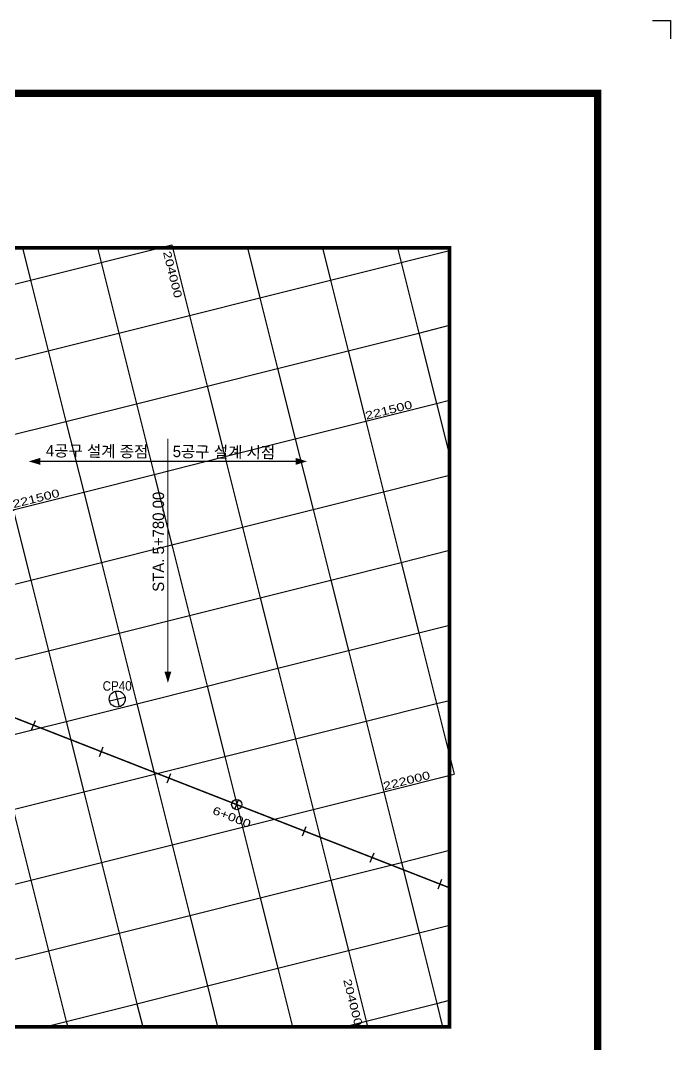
# Model space of a CAD drawing. Header units: millimetres. Extents: x 0 to 1450, y 0 to 594.
# Drawn here: x 1271.3 to 1450, y 312.5 to 594 of the extents above; entities that cross this region are included whole.
import ezdxf
from ezdxf.enums import TextEntityAlignment as Align

# ---------------------------------------------------------------- set-up
doc = ezdxf.new("R2010")
doc.units = ezdxf.units.MM
doc.header["$LTSCALE"] = 10
for name, color, linetype in [('CA-ALGN-CNTL', 2, 'Continuous'), ('CA-ALGN-IPLN', 1, 'Continuous'), ('CA-ALGN-STSM', 2, 'Continuous'), ('CA-ALGN-TEXT', 3, 'Continuous'), ('CV-GRID-BORD', 4, 'Continuous'), ('CV-GRID-LINE', 1, 'Continuous'), ('CV-GRID-TEXT', 4, 'Continuous'), ('CX-BORD', 3, 'Continuous'), ('CX-BORD-LIN1', 4, 'Continuous'), ('CX-BORD-LIN2', 3, 'Continuous'), ('CX-BORD-TEX2', 7, 'Continuous'), ('CX-BORD-TEX3', 6, 'Continuous'), ('CX-MISC', 2, 'Continuous'), ('CZ-LIN1', 7, 'Continuous'), ('CZ-TEX1', 6, 'Continuous')]:
    doc.layers.add(name, color=color, linetype=linetype)
doc.styles.add('GHG1', font='Dotum.ttf')
doc.styles.add('RP2', font='Dotum.ttf')
doc.styles.add('TB_TEXT', font='Dotum.ttf')
doc.styles.add('TB_WBTXT', font='Dotum.ttf')
doc.styles.add('TB_WMTXT', font='Dotum.ttf')

# ---------------------------------------------------------------- blocks, each defined once
blk = doc.blocks.new('CXBLKA1-KHCA-부산~울산409_K2H(가1450)')
at = {"layer": 'CX-BORD-LIN1', "const_width": 2}
blk.add_lwpolyline([(1430, 20), (25, 20), (25, 574), (1430, 574)], close=True, dxfattribs=at)
at = {"layer": 'CX-MISC'}
blk.add_line((1445, 594), (1450, 594), dxfattribs=at)
blk.add_lwpolyline([(1445, 594), (1450, 594), (1450, 589)], dxfattribs=at)
at = {"layer": 'CX-BORD-LIN1', "style": 'TB_TEXT'}
for tag, height, p in [('TR_RNUM4', 3, (310.11, 46.64)), ('TR_RDAT4', 3.5, (342.5, 47)), ('TR_DGN4', 3.5, (1093.12, 47)), ('TR_CHK4', 3.5, (1133.12, 47)), ('TR_APP4', 3.5, (1173.12, 47)), ('TR_RDAT3', 3.5, (342.5, 41)), ('TR_DGN3', 3.5, (1093.12, 41)), ('TR_CHK3', 3.5, (1133.12, 41)), ('TR_APP3', 3.5, (1173.12, 41)), ('TR_RNUM3', 3, (310.11, 40.64)), ('TR_RDAT2', 3.5, (342.5, 35)), ('TR_DGN2', 3.5, (1093.12, 35)), ('TR_CHK2', 3.5, (1133.12, 35)), ('TR_APP2', 3.5, (1173.12, 35)), ('TR_RNUM2', 3, (310.11, 34.64)), ('TR_RNUM1', 3, (310.11, 28.64)), ('TR_RDAT1', 3.5, (342.5, 29)), ('TR_DGN1', 3.5, (1093.12, 29)), ('TR_CHK1', 3.5, (1133.12, 29)), ('TR_APP1', 3.5, (1173.12, 29))]:
    blk.add_attdef(tag, text='', height=height, dxfattribs=at).set_placement(p, align=Align.MIDDLE_CENTER)
for tag, p in [('TR_RCON4', (367.3, 47)), ('TR_RCON3', (367.3, 41)), ('TR_RCON2', (367.3, 35)), ('TR_RCON1', (367.3, 29))]:
    blk.add_attdef(tag, text='', height=3.5, dxfattribs=at).set_placement(p, align=Align.MIDDLE_LEFT)
at = {"layer": 'CX-BORD-LIN2', "style": 'TB_TEXT'}
blk.add_attdef('TD_VERSION', text='', height=3, rotation=90, dxfattribs=at).set_placement((1434.5, 68.01), align=Align.MIDDLE_CENTER)
at = {"layer": 'CX-BORD-TEX2', "style": 'TB_WMTXT'}
for tag, height, p in [('TB_CNAME', 5, (40.34, 551.83)), ('TB_CSCOP', 4, (41.63, 543.83))]:
    blk.add_attdef(tag, text='', height=height, dxfattribs=at).set_placement(p, align=Align.BOTTOM_LEFT)
at = {"layer": 'CX-BORD-TEX2', "style": 'TB_WBTXT'}
for tag, height, p in [('TB_MTITIL', 10, (727.5, 553.33)), ('TB_STITL', 7, (727.5, 538.33))]:
    blk.add_attdef(tag, text='', height=height, dxfattribs=at).set_placement(p, align=Align.MIDDLE_CENTER)
at = {"layer": 'CX-BORD-TEX3', "style": 'TB_TEXT'}
for tag, height, p in [('TD_DCOMP', 4.5, (242.5, 45)), ('TD_CSECT', 4.5, (1245, 45)), ('TD_DNAME_TOP', 4.5, (1389, 45)), ('TD_DNAME_MAIN', 4.5, (1389, 39.01)), ('TD_CCOMP', 4.5, (242.5, 35)), ('TD_HSCAL', 4.5, (1260.7, 35.24)), ('TD_VSCAL', 4.5, (1289.78, 35.24)), ('TD_DNAME_BOT', 3, (1389, 33.65)), ('TD_CNAME', 4.5, (90, 25.75)), ('TD_FIELD', 4.5, (207.5, 25.53)), ('TD_CSTEP', 4.5, (278.24, 25.53)), ('TD_DWGCODE', 4.5, (1275, 25.39)), ('TD_DWGNO', 4.5, (1389, 25.39))]:
    blk.add_attdef(tag, text='', height=height, dxfattribs=at).set_placement(p, align=Align.MIDDLE_CENTER)
at = {"layer": 'CX-BORD-TEX3', "style": 'TB_TEXT', "width": 0.9}
blk.add_attdef('TD_CDIST', text='', height=4, dxfattribs=at).set_placement((1290, 45), align=Align.MIDDLE_CENTER)

msp = doc.modelspace()

# ---------------------------------------------------------------- linework, layer by layer
at = {"layer": 'CA-ALGN-CNTL', "const_width": 0.4}
msp.add_lwpolyline([(1269.82, 402.24), (1271.1, 401.74), (1274.83, 400.28), (1278.55, 398.83), (1280.6, 398.03), (1281.25, 397.77), (1282.28, 397.37), (1282.56, 397.26), (1283.58, 396.86), (1286, 395.92), (1289.73, 394.46), (1293.45, 393), (1297.18, 391.55), (1300.91, 390.09), (1304.63, 388.63), (1308.36, 387.18), (1312.08, 385.72), (1315.81, 384.27), (1319.53, 382.81), (1323.26, 381.35), (1326.98, 379.9), (1330.71, 378.44), (1334.43, 376.98), (1338.16, 375.53), (1341.89, 374.07), (1345.61, 372.61), (1349.34, 371.16), (1353.06, 369.7), (1356.79, 368.25), (1360.51, 366.79), (1364.24, 365.33), (1367.96, 363.88), (1371.69, 362.42), (1375.41, 360.96), (1379.14, 359.51), (1382.87, 358.05), (1386.59, 356.59), (1389.19, 355.58)], dxfattribs=at)
at = {"layer": 'CA-ALGN-IPLN'}
msp.add_lwpolyline([(1114.03, 463.14), (1389.19, 355.58)], dxfattribs=at)
at = {"layer": 'CA-ALGN-STSM', "linetype": 'Continuous'}
for p, q in [((1297.33, 409.6), (1298.4, 405.33)), ((1295.73, 406.93), (1300, 408)), ((1274.32, 398.98), (1275.34, 401.59)), ((1292.94, 391.7), (1293.96, 394.31)), ((1311.57, 384.42), (1312.59, 387.03)), ((1330.2, 377.14), (1331.22, 379.74)), ((1330.2, 377.14), (1331.22, 379.74)), ((1348.83, 369.85), (1349.85, 372.46)), ((1367.45, 362.57), (1368.47, 365.18)), ((1386.08, 355.29), (1387.1, 357.9))]:
    msp.add_line(p, q, dxfattribs=at)
for centre, radius in [((1297.86, 407.46), 2.2), ((1330.71, 378.44), 1.4)]:
    msp.add_circle(centre, radius, dxfattribs=at)
at = {"layer": 'CV-GRID-BORD', "const_width": 1}
msp.add_lwpolyline([(1118.61, 317.36), (1389.19, 317.36), (1389.19, 531.46), (59.12, 531.46), (59.12, 317.36), (451.35, 317.36), (451.35, 394.08), (1118.61, 394.08), (1118.61, 317.36)], dxfattribs=at)
at = {"layer": 'CV-GRID-LINE', "linetype": 'Continuous'}
for p, q in [((1293.44, 527.43), (1312.84, 532.3)), ((1312.84, 532.3), (1317.7, 512.9)), ((1271.81, 531.46), (1274.04, 522.57)), ((1292.43, 531.46), (1293.44, 527.43)), ((1333.67, 531.46), (1337.1, 517.76)), ((1354.29, 531.46), (1356.5, 522.62)), ((1374.9, 531.46), (1375.9, 527.48)), ((1375.9, 527.48), (1389.19, 530.81)), ((1274.04, 522.57), (1293.44, 527.43)), ((1293.44, 527.43), (1298.3, 508.03)), ((1356.5, 522.62), (1375.9, 527.48)), ((1375.9, 527.48), (1380.76, 508.08)), ((1254.64, 517.71), (1274.04, 522.57)), ((1274.04, 522.57), (1278.9, 503.17)), ((1337.1, 517.76), (1356.5, 522.62)), ((1356.5, 522.62), (1361.36, 503.22)), ((1317.7, 512.9), (1337.1, 517.76)), ((1337.1, 517.76), (1341.96, 498.36)), ((1298.3, 508.03), (1317.7, 512.9)), ((1317.7, 512.9), (1322.56, 493.5)), ((1380.76, 508.08), (1389.19, 510.2)), ((1278.9, 503.17), (1298.3, 508.03)), ((1298.3, 508.03), (1303.16, 488.63)), ((1361.36, 503.22), (1380.76, 508.08)), ((1380.76, 508.08), (1385.62, 488.68)), ((1259.5, 498.31), (1278.9, 503.17)), ((1278.9, 503.17), (1283.76, 483.77)), ((1341.96, 498.36), (1361.36, 503.22)), ((1361.36, 503.22), (1366.22, 483.82)), ((1322.56, 493.5), (1341.96, 498.36)), ((1341.96, 498.36), (1346.82, 478.96)), ((1303.16, 488.63), (1322.56, 493.5)), ((1322.56, 493.5), (1327.43, 474.1)), ((1283.76, 483.77), (1303.16, 488.63)), ((1303.16, 488.63), (1308.03, 469.23)), ((1366.22, 483.82), (1385.62, 488.68)), ((1385.62, 488.68), (1389.19, 489.58)), ((1385.62, 488.68), (1389.19, 474.48)), ((1264.36, 478.91), (1283.76, 483.77)), ((1283.76, 483.77), (1288.63, 464.37)), ((1346.82, 478.96), (1366.22, 483.82)), ((1366.22, 483.82), (1371.09, 464.42)), ((1327.43, 474.1), (1346.82, 478.96)), ((1346.82, 478.96), (1351.69, 459.56)), ((1308.03, 469.23), (1327.43, 474.1)), ((1327.43, 474.1), (1332.29, 454.7)), ((1288.63, 464.37), (1308.03, 469.23)), ((1308.03, 469.23), (1312.89, 449.84)), ((1371.09, 464.42), (1389.19, 468.96)), ((1269.23, 459.51), (1288.63, 464.37)), ((1288.63, 464.37), (1293.49, 444.97)), ((1351.69, 459.56), (1371.09, 464.42)), ((1371.09, 464.42), (1375.95, 445.02)), ((1269.23, 459.51), (1274.09, 440.11)), ((1332.29, 454.7), (1351.69, 459.56)), ((1351.69, 459.56), (1356.55, 440.16)), ((1312.89, 449.84), (1332.29, 454.7)), ((1332.29, 454.7), (1337.15, 435.3)), ((1293.49, 444.97), (1312.89, 449.84)), ((1312.89, 449.84), (1317.75, 430.44)), ((1375.95, 445.02), (1389.19, 448.34)), ((1274.09, 440.11), (1293.49, 444.97)), ((1293.49, 444.97), (1298.35, 425.57)), ((1356.55, 440.16), (1375.95, 445.02)), ((1375.95, 445.02), (1380.81, 425.62)), ((1254.69, 435.25), (1274.09, 440.11)), ((1274.09, 440.11), (1278.95, 420.71)), ((1337.15, 435.3), (1356.55, 440.16)), ((1356.55, 440.16), (1361.41, 420.76)), ((1317.75, 430.44), (1337.15, 435.3)), ((1337.15, 435.3), (1342.01, 415.9)), ((1298.35, 425.57), (1317.75, 430.44)), ((1317.75, 430.44), (1322.61, 411.04)), ((1278.95, 420.71), (1298.35, 425.57)), ((1298.35, 425.57), (1303.21, 406.17)), ((1361.41, 420.76), (1380.81, 425.62)), ((1380.81, 425.62), (1389.19, 427.72)), ((1380.81, 425.62), (1385.67, 406.22)), ((1259.55, 415.85), (1278.95, 420.71)), ((1278.95, 420.71), (1283.81, 401.31)), ((1342.01, 415.9), (1361.41, 420.76)), ((1361.41, 420.76), (1366.27, 401.36)), ((1322.61, 411.04), (1342.01, 415.9)), ((1342.01, 415.9), (1346.87, 396.5)), ((1303.21, 406.17), (1322.61, 411.04)), ((1322.61, 411.04), (1327.48, 391.64)), ((1283.81, 401.31), (1303.21, 406.17)), ((1303.21, 406.17), (1308.08, 386.77)), ((1366.27, 401.36), (1385.67, 406.22)), ((1385.67, 406.22), (1389.19, 407.1)), ((1385.67, 406.22), (1390.54, 386.82)), ((1264.41, 396.45), (1283.81, 401.31)), ((1283.81, 401.31), (1288.68, 381.91)), ((1346.87, 396.5), (1366.27, 401.36)), ((1366.27, 401.36), (1371.14, 381.96)), ((1327.48, 391.64), (1346.87, 396.5)), ((1346.87, 396.5), (1351.74, 377.1)), ((1308.08, 386.77), (1327.48, 391.64)), ((1327.48, 391.64), (1332.34, 372.24)), ((1288.68, 381.91), (1308.08, 386.77)), ((1308.08, 386.77), (1312.94, 367.37)), ((1371.14, 381.96), (1390.54, 386.82)), ((1269.28, 377.05), (1288.68, 381.91)), ((1288.68, 381.91), (1293.54, 362.51)), ((1351.74, 377.1), (1371.14, 381.96)), ((1371.14, 381.96), (1376, 362.56)), ((1269.28, 377.05), (1274.14, 357.65)), ((1332.34, 372.24), (1351.74, 377.1)), ((1351.74, 377.1), (1356.6, 357.7)), ((1312.94, 367.37), (1332.34, 372.24)), ((1332.34, 372.24), (1337.2, 352.84)), ((1293.54, 362.51), (1312.94, 367.37)), ((1312.94, 367.37), (1317.8, 347.97)), ((1376, 362.56), (1389.19, 365.87)), ((1274.14, 357.65), (1293.54, 362.51)), ((1293.54, 362.51), (1298.4, 343.11)), ((1356.6, 357.7), (1376, 362.56)), ((1376, 362.56), (1380.86, 343.16)), ((1254.74, 352.79), (1274.14, 357.65)), ((1274.14, 357.65), (1279, 338.25)), ((1337.2, 352.84), (1356.6, 357.7)), ((1356.6, 357.7), (1361.46, 338.3)), ((1317.8, 347.97), (1337.2, 352.84)), ((1337.2, 352.84), (1342.06, 333.44)), ((1298.4, 343.11), (1317.8, 347.97)), ((1317.8, 347.97), (1322.66, 328.57)), ((1380.86, 343.16), (1389.19, 345.25)), ((1279, 338.25), (1298.4, 343.11)), ((1298.4, 343.11), (1303.26, 323.71)), ((1361.46, 338.3), (1380.86, 343.16)), ((1380.86, 343.16), (1385.72, 323.76)), ((1259.6, 333.39), (1279, 338.25)), ((1279, 338.25), (1283.86, 318.85)), ((1342.06, 333.44), (1361.46, 338.3)), ((1361.46, 338.3), (1366.32, 318.9)), ((1322.66, 328.57), (1342.06, 333.44)), ((1342.06, 333.44), (1346.09, 317.36)), ((1303.26, 323.71), (1322.66, 328.57)), ((1322.66, 328.57), (1325.47, 317.36)), ((1366.32, 318.9), (1385.72, 323.76)), ((1385.72, 323.76), (1389.19, 324.63)), ((1385.72, 323.76), (1387.33, 317.36)), ((1283.86, 318.85), (1303.26, 323.71)), ((1303.26, 323.71), (1304.86, 317.36)), ((1277.91, 317.36), (1283.86, 318.85)), ((1283.86, 318.85), (1284.24, 317.36)), ((1360.17, 317.36), (1366.32, 318.9)), ((1366.32, 318.9), (1366.71, 317.36))]:
    msp.add_line(p, q, dxfattribs=at)
at = {"layer": 'CZ-LIN1', "flags": 128}
for points in [[(1311.79, 479.06, 0.314, 0.314, 0), (1311.79, 415.02, 0.314, 0.314, 0)], [(1311.79, 472.79, 0.314, 0.314, 0), (1276.67, 472.79, 0.314, 0.314, 0)], [(1311.79, 472.79, 0.314, 0.314, 0), (1346.91, 472.79, 0.314, 0.314, 0)]]:
    msp.add_lwpolyline(points, format="xyseb", dxfattribs=at)
at = {"layer": 'CZ-LIN1'}
for points in [[(1273.53, 472.79), (1276.67, 472.79), (1276.67, 473.74)], [(1350.05, 472.79), (1346.91, 472.79), (1346.91, 473.74)], [(1273.53, 472.79), (1276.67, 472.79), (1276.67, 471.84)], [(1350.05, 472.79), (1346.91, 472.79), (1346.91, 471.84)], [(1311.79, 411.87), (1311.79, 415.01), (1310.84, 415.01)], [(1311.79, 411.87), (1311.79, 415.01), (1312.74, 415.01)]]:
    msp.add_solid(points, dxfattribs=at)

# ---------------------------------------------------------------- block references
at = {"layer": 'CX-BORD'}
msp.add_blockref('CXBLKA1-KHCA-부산~울산409_K2H(가1450)', (0, 0), dxfattribs=at)

# ---------------------------------------------------------------- texts
at = {"layer": 'CA-ALGN-TEXT', "style": 'RP2'}
for s, height, rotation, width, p, p2 in [('CP40', 2.6, 0.4095, 0.875557, (1293.85, 409.74), (1301.85, 409.79)), ('6+000', 2.2, 338.6489, 1.23492, (1323.84, 375.97), (1334.08, 371.97))]:
    msp.add_text(s, height=height, rotation=rotation, dxfattribs=dict(at, width=width)).set_placement(p, p2, align=Align.FIT)
at = {"layer": 'CV-GRID-TEXT', "style": 'RP2', "width": 1.234506}
for s, rotation, p, p2 in [('204000', 284.071, (1310.42, 530.31), (1313.63, 517.51)), ('221500', 14.071, (1366.37, 484.23), (1379.18, 487.44)), ('221500', 14.071, (1269.38, 459.92), (1282.18, 463.12)), ('222000', 14.071, (1371.29, 382.37), (1384.09, 385.57)), ('204000', 284.071, (1359.99, 330.21), (1363.2, 317.41))]:
    msp.add_text(s, height=2.2, rotation=rotation, dxfattribs=at).set_placement(p, p2, align=Align.FIT)
at = {"layer": 'CZ-TEX1', "style": 'GHG1'}
for s, rotation, p in [('4공구 설계 종점 ', 359.3777, (1278.22, 474.2)), ('5공구 설계 시점', 359.3777, (1313.1, 473.97)), ('STA. 5+780.00', 89.9991, (1310.73, 436.95))]:
    msp.add_text(s, height=3.136, rotation=rotation, dxfattribs=at).set_placement(p)

doc.saveas('drawing.dxf')
